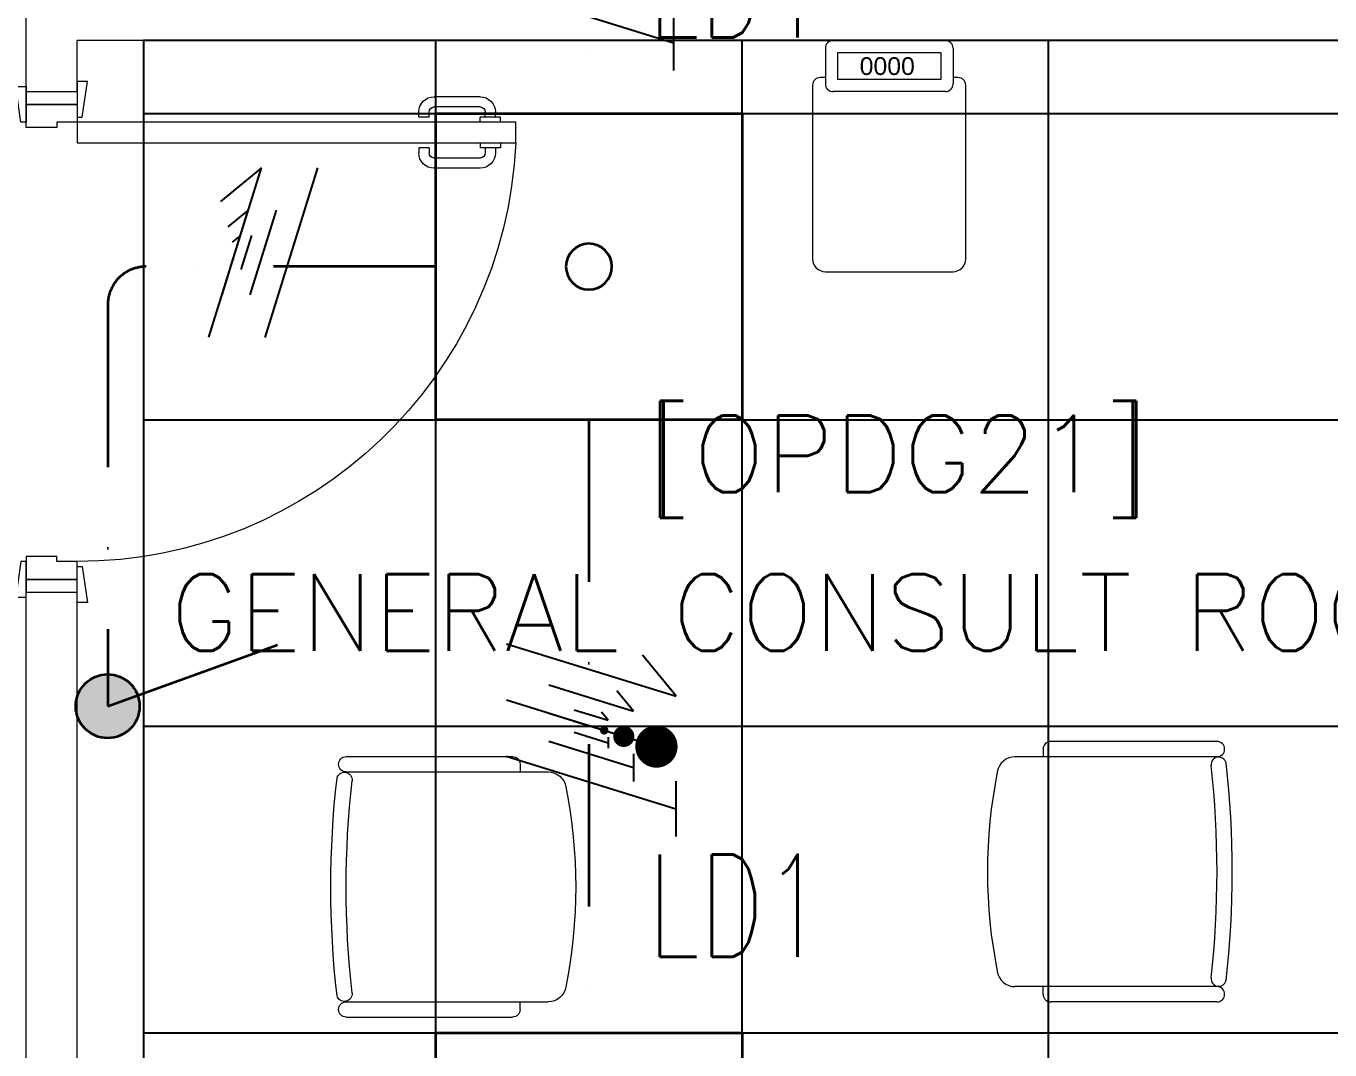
# Model space of a CAD drawing. Header units: inches. Extents: x -12418 to 57169, y -29325 to 19878.
# Drawn here: x 19598 to 22151, y -12034 to -10029 of the extents above; entities that cross this region are included whole.
import ezdxf
from ezdxf.enums import TextEntityAlignment as Align

# ---------------------------------------------------------------- set-up
doc = ezdxf.new("R2010")
doc.units = ezdxf.units.IN
doc.header["$LTSCALE"] = 25
doc.header["$MEASUREMENT"] = 0
doc.linetypes.add('DASHDOT', pattern=[25.4, 12.7, -6.35, 0, -6.35])
doc.layers.get('0').update_dxf_attribs({"color": 8})
for name, color, linetype, lineweight in [('00-Ground Floor$0$72_EGR_BASE_TEXT', 252, 'Continuous', 5), ('00-Ground Floor$0$LOADING', 253, 'Continuous', 5), ('00-Ground Floor$0$Walls', 251, 'Continuous', 5), ('00-Ground Floor$0$Wooden Joinery', 251, 'Continuous', 5), ('E-LITE-CIRC-NUMB', 6, 'Continuous', 25), ('E-LITE-CLNG', 150, 'Continuous', 35), ('E-LITE-CLNG-CNDT', 6, 'DASHDOT', 35), ('E-LITE-CTRL', 6, 'Continuous', 25), ('E-LITE-IDEN', 6, 'Continuous', 25), ('E-LITE-SWCH @ 100', 3, 'Continuous', 35), ('E-POWR-WIRE', 6, 'Continuous', 25), ('E-POWR-WIRE @ 100', 6, 'Continuous', 25), ('E-POWR-WIRE @ 20', 6, 'Continuous', 25), ('E-POWR-WIRE @ 50', 6, 'Continuous', 25)]:
    doc.layers.add(name, color=color, linetype=linetype, lineweight=lineweight)
doc.layers.add('00-Ground Floor$0$False Ceiling', color=251, linetype='Continuous')
doc.styles.add('00-Ground Floor$0$SIMPLEX', font='SIMPLEX.shx', dxfattribs={"height": 150})
doc.styles.add('00-Ground Floor$0$Standard', font='arial.ttf')
doc.styles.add('DC_Simplex', font='SIMPLEX.shx', dxfattribs={"width": 0.7})

# ---------------------------------------------------------------- blocks, each defined once
blk = doc.blocks.new('00-Ground Floor$0$A$C72370EFE')
at = {"layer": '00-Ground Floor$0$Wooden Joinery'}
for p, q in [((-0.01, -0.04), (-0.02, -0.04)), ((-0.01, -0.03), (-0.01, -0.07)), ((0, -0.03), (-0.01, -0.03)), ((0.04, -0.03), (0.05, -0.03)), ((0.05, -0.03), (0.05, -0.07)), ((0.05, -0.04), (0.06, -0.04)), ((-0.05, -0.07), (-0.05, -0.16)), ((-0.03, -0.07), (-0.03, -0.16)), ((-0.01, -0.06), (-0.02, -0.06)), ((0, -0.07), (-0.01, -0.07)), ((0.04, -0.07), (0.05, -0.07)), ((0.05, -0.06), (0.06, -0.06)), ((0.07, -0.07), (0.07, -0.16)), ((0.09, -0.07), (0.09, -0.16)), ((-0.01, -0.17), (-0.02, -0.17)), ((-0.01, -0.17), (-0.01, -0.19)), ((0.05, -0.17), (0.06, -0.17)), ((0.05, -0.17), (0.05, -0.19)), ((-0.01, -0.19), (-0.02, -0.19)), ((0.05, -0.19), (0.06, -0.19))]:
    blk.add_line(p, q, dxfattribs=at)
for centre, radius, start, end in [((-0.02, -0.07), 0.03, 90, 180), ((0.06, -0.07), 0.03, 0, 90), ((-0.02, -0.07), 0.01, 90, 180), ((0.06, -0.07), 0.01, 0, 90), ((-0.02, -0.16), 0.03, 180, 270), ((-0.02, -0.16), 0.01, 180, 270), ((0.06, -0.16), 0.01, 270, 0), ((0.06, -0.16), 0.03, 270, 0)]:
    blk.add_arc(centre, radius, start, end, dxfattribs=at)
blk = doc.blocks.new('00-Ground Floor$0$A$C5DAD61B4')
at = {"layer": '00-Ground Floor$0$Wooden Joinery'}
for points in [[(80, 959.1), (80, 969.1), (10, 979.1), (10, 959.1)], [(940, 959.1), (940, 969.1), (1010, 979.1), (1010, 959.1)], [(70, 859.1), (70, 849.1), (0, 839.1), (0, 859.1)], [(120, 859.1), (120, 0), (80, 0), (80, 859.1)], [(950, 859.1), (950, 849.1), (1020, 839.1), (1020, 859.1)]]:
    blk.add_lwpolyline(points, close=True, dxfattribs=at)
for points in [[(45, 859.1), (45, 959.1), (20, 959.1), (20, 859.1), (45, 859.1)], [(45, 859.1), (80, 859.1), (80, 899.1), (90, 899.1), (90, 959.1), (45, 959.1), (45, 859.1)], [(975, 859.1), (940, 859.1), (940, 899.1), (930, 899.1), (930, 959.1), (975, 959.1), (975, 859.1)], [(975, 859.1), (975, 959.1), (1000, 959.1), (1000, 859.1), (975, 859.1)]]:
    blk.add_lwpolyline(points, dxfattribs=at)
blk.add_arc((80, 859.1), 860, 272.666, 0, dxfattribs=at)
at = {"layer": '00-Ground Floor$0$Wooden Joinery', "xscale": 999.9999999998854, "yscale": 999.9999999998854, "zscale": 999.9999999998854, "rotation": 180}
blk.add_blockref('00-Ground Floor$0$A$C72370EFE', (120, 0), dxfattribs=at)
blk = doc.blocks.new('00-Ground Floor$0$GF21016-P')
at = {"layer": '00-Ground Floor$0$LOADING', "extrusion": (-1.24384e-09, -1.20261e-09, -1)}
for p, q in [((0.0128, 0.0179), (0.0128, 0.4136)), ((0.4628, 0.0179), (0.4628, 0.4136)), ((-0.0022, 0.3585), (0.0128, 0.3585)), ((0.4778, 0.3585), (0.4628, 0.3585)), ((-0.0172, 0.0179), (-0.0172, 0.3435)), ((0.4928, 0.0179), (0.4928, 0.3435)), ((0.4778, 0.0029), (0.4778, 0.0029))]:
    blk.add_line(p, q, dxfattribs=at)
for centre, radius, start, end in [((-0.2378, -0.5362), 1.0036, 78.7568, 101.2432), ((-0.0478, 0.4136), 0.035, 0, 80.6557), ((-0.4278, 0.4136), 0.035, 99.3443, 180), ((0.0022, 0.3435), 0.015, 0, 90), ((-0.4778, 0.3435), 0.015, 90, 180), ((-0.0284, 0.0145), 0.015, 284.3864, 95.5209), ((-0.2378, 1.8928), 1.8749, 263.6341, 276.3659), ((-0.4471, 0.0145), 0.015, 84.4791, 255.6136), ((0.0022, 0.0179), 0.015, 270, 0), ((0.0022, 0.0179), 0.015, 180, 270), ((-0.2378, 1.8734), 1.8855, 263.5119, 276.4881), ((-0.4778, 0.0179), 0.015, 270, 0), ((-0.4778, 0.0179), 0.015, 180, 270)]:
    blk.add_arc(centre, radius, start, end, dxfattribs=at)
blk = doc.blocks.new('00-Ground Floor$0$HF13461A-P')
at = {"layer": '00-Ground Floor$0$LOADING'}
for p, q in [((0.0229, 0.4353), (0.0229, 0.3653)), ((0.2579, 0.4503), (0.0379, 0.4503)), ((0.2729, 0.4353), (0.2729, 0.3653)), ((0.2493, 0.4266), (0.0466, 0.4266)), ((0.0466, 0.4266), (0.0466, 0.3739)), ((0.2493, 0.4266), (0.2493, 0.3739)), ((-0.0021, 0.3628), (-0.0021, 0.0228)), ((0.0229, 0.3778), (0.0129, 0.3778)), ((0.2493, 0.3739), (0.0466, 0.3739)), ((0.2829, 0.3778), (0.2729, 0.3778)), ((0.2979, 0.0228), (0.2979, 0.3628)), ((0.2579, 0.3503), (0.0379, 0.3503)), ((0.0229, -0.0022), (0.2729, -0.0022))]:
    blk.add_line(p, q, dxfattribs=at)
for centre, radius, start, end in [((0.0379, 0.4353), 0.015, 90, 180), ((0.2579, 0.4353), 0.015, 0, 90), ((0.0129, 0.3628), 0.015, 90, 180), ((0.0379, 0.3653), 0.015, 180, 270), ((0.2579, 0.3653), 0.015, 270, 0), ((0.2829, 0.3628), 0.015, 0, 90), ((0.0229, 0.0228), 0.025, 180, 270), ((0.2729, 0.0228), 0.025, 270, 0)]:
    blk.add_arc(centre, radius, start, end, dxfattribs=at)
at = {"layer": '00-Ground Floor$0$LOADING', "style": '00-Ground Floor$0$Standard'}
blk.add_text('0000', height=0.03477, dxfattribs=at).set_placement((0.0901, 0.3829))
blk = doc.blocks.new('00-Ground Floor$0$A$Ce9e1c4c3')
at = {"layer": '00-Ground Floor$0$False Ceiling', "color": 254}
for p, q in [((-76150.5, -10057.4, 0), (-80172.3, -10057.4, 0)), ((-80172.3, -10057.4, 0), (-80172.3, -13467.4, 0))]:
    blk.add_line(p, q, dxfattribs=at)
at = {"layer": '00-Ground Floor$0$False Ceiling', "color": 254, "linetype": 'Continuous'}
for p, q in [((-79600, -13467.4), (-79600, -10057.4)), ((-79000, -13467.4), (-79000, -10057.4)), ((-78400, -13467.4), (-78400, -10057.4)), ((-80172.3, -10200), (-76150.5, -10200)), ((-80172.3, -10800), (-76150.5, -10800)), ((-80172.3, -11400), (-76150.5, -11400)), ((-80172.3, -12000), (-76150.5, -12000))]:
    blk.add_line(p, q, dxfattribs=at)
blk = doc.blocks.new('00-Ground Floor')
at = {"layer": '00-Ground Floor$0$Walls'}
for p, q in [((19597.7, -10157.4, 0), (19597.7, -7537.4, 0)), ((19697.7, -10157.4, 0), (19697.7, -10057.4, 0)), ((23849.5, -10057.4, 0), (19697.7, -10057.4, 0)), ((19597.7, -10157.4, 0), (19697.7, -10157.4, 0)), ((19597.7, -12867.4, 0), (19597.7, -11137.4, 0)), ((19597.7, -11137.4, 0), (19697.7, -11137.4, 0)), ((19697.7, -12797.4, 0), (19697.7, -11137.4, 0))]:
    blk.add_line(p, q, dxfattribs=at)
at = {"layer": '00-Ground Floor$0$False Ceiling', "color": 254}
blk.add_blockref('00-Ground Floor$0$A$Ce9e1c4c3', (100000, 0), dxfattribs=at)
at = {"layer": '00-Ground Floor$0$LOADING', "lineweight": 0, "xscale": 1000, "yscale": 1000, "zscale": 1000}
blk.add_blockref('00-Ground Floor$0$HF13461A-P', (21140.1, -10507.7, 0), dxfattribs=at)
at = {"layer": '00-Ground Floor$0$LOADING', "extrusion": (-2.24019e-05, -2.67576e-11, 1), "xscale": -1000.000000000004, "yscale": 1000.000000000004, "zscale": -1000.000000000004, "rotation": 90.00002511235276}
blk.add_blockref('00-Ground Floor$0$GF21016-P', (21947.9, -11447, -0.5), dxfattribs=at)
at = {"layer": '00-Ground Floor$0$LOADING', "extrusion": (-1.86519e-05, -4.75185e-05, 1), "xscale": 1000.000000000001, "yscale": 1000.000000000001, "zscale": -1000.000000000001, "rotation": 269.9999749024568}
blk.add_blockref('00-Ground Floor$0$GF21016-P', (20206.7, -11476.7, 0.1), dxfattribs=at)
at = {"layer": '00-Ground Floor$0$Wooden Joinery', "xscale": -1, "rotation": 90}
blk.add_blockref('00-Ground Floor$0$A$C5DAD61B4', (20556.8, -10137.4, 0), dxfattribs=at)
at = {"layer": '00-Ground Floor$0$72_EGR_BASE_TEXT', "char_height": 150, "attachment_point": 2, "style": '00-Ground Floor$0$SIMPLEX'}
for s, insert in [('[OPDG21]', (21305.4, -10791.7, 0)), ('GENERAL CONSULT ROOM (5)', (21364.3, -11102.3))]:
    blk.add_mtext(s, dxfattribs=dict(at, insert=insert))
blk = doc.blocks.new('*U14')
blk.add_lwpolyline([(-300, 300), (-300, -300), (300, -300), (300, 300)], close=True)
blk.add_circle((0, 0), 45)
at = {"layer": 'E-LITE-CIRC-NUMB', "style": 'DC_Simplex', "width": 0.7, "flags": 8}
blk.add_attdef('CIRCUIT', text='', height=200, rotation=0, dxfattribs=at).set_placement((-473.9, 300), align=Align.RIGHT)
at = {"layer": 'E-LITE-CTRL', "style": 'DC_Simplex', "width": 0.7, "flags": 8}
blk.add_attdef('CONTROL', (1118.9, -935), '', height=200, rotation=360, dxfattribs=at)
at = {"layer": 'E-LITE-IDEN', "style": 'DC_Simplex', "width": 0.7, "flags": 8}
blk.add_attdef('TYPE', (-114.6, 448.6), '', height=200, rotation=360, dxfattribs=at)
blk = doc.blocks.new('*U34')
blk.add_hatch(color=256).paths.add_polyline_path([(-0.625, -0.625, -1), (-0.625, 0.625, -1)])
blk.add_line((-0.625, 0), (-3.947, -1.2))
blk.add_circle((-0.625, 0), 0.625)
at = {"layer": 'E-LITE-CTRL', "style": 'DC_Simplex', "width": 0.7, "flags": 8}
blk.add_attdef('CONTROL', (-26.627, -10.116), '', height=2, rotation=360, dxfattribs=at)
at = {"layer": 'E-LITE-IDEN', "style": 'DC_Simplex', "width": 0.7, "flags": 8}
blk.add_attdef('TYPE', text='', height=2, rotation=360, dxfattribs=at).set_placement((-31.991, -10.116), align=Align.RIGHT)
blk = doc.blocks.new('*U79')
for p, q in [((-0.515, -1.66), (0.515, 1.66)), ((0.515, 1.66), (-0.287, 1.001)), ((0.587, -1.663), (1.617, 1.658))]:
    blk.add_line(p, q)
blk = doc.blocks.new('*U580')
at = {"layer": 'E-POWR-WIRE @ 100', "xscale": 100, "yscale": 100, "zscale": 100}
blk.add_blockref('*U79', (20007.2, -10472.4), dxfattribs=at)
at = {"layer": 'E-POWR-WIRE @ 20', "xscale": 20, "yscale": 20, "zscale": 20}
blk.add_blockref('*U79', (20007.2, -10472.4), dxfattribs=at)
at = {"layer": 'E-POWR-WIRE @ 50', "xscale": 50, "yscale": 50, "zscale": 50}
blk.add_blockref('*U79', (20007.2, -10472.4), dxfattribs=at)
blk = doc.blocks.new('*U86')
for p, q in [((-1.658, 1.617), (1.663, 0.587)), ((-1.66, 0.515), (1.66, -0.515)), ((-1.663, -0.587), (1.658, -1.617)), ((1.659, -1.078), (1.657, -2.157))]:
    blk.add_line(p, q)
at = {"const_width": 0.414}
blk.add_lwpolyline([(1.278, -0.19, 1), (1.277, -0.604, 1)], format="xyb", close=True, dxfattribs=at)
blk = doc.blocks.new('*U717')
at = {"layer": 'E-POWR-WIRE @ 100', "xscale": 100, "yscale": 100, "zscale": 100}
blk.add_blockref('*U86', (20700, -9900), dxfattribs=at)
at = {"layer": 'E-POWR-WIRE @ 20', "xscale": 20, "yscale": 20, "zscale": 20}
blk.add_blockref('*U86', (20700, -9900), dxfattribs=at)
at = {"layer": 'E-POWR-WIRE @ 50', "xscale": 50, "yscale": 50, "zscale": 50}
blk.add_blockref('*U86', (20700, -9900), dxfattribs=at)
blk = doc.blocks.new('*U85')
for p, q in [((-1.658, 1.617), (1.663, 0.587)), ((1.663, 0.587), (1.004, 1.389)), ((-1.66, 0.515), (1.66, -0.515)), ((-1.663, -0.587), (1.658, -1.617)), ((1.659, -1.078), (1.657, -2.157))]:
    blk.add_line(p, q)
at = {"const_width": 0.414}
blk.add_lwpolyline([(1.278, -0.19, 1), (1.277, -0.604, 1)], format="xyb", close=True, dxfattribs=at)
blk = doc.blocks.new('*U761')
at = {"layer": 'E-POWR-WIRE @ 100', "xscale": 100, "yscale": 100, "zscale": 100}
blk.add_blockref('*U85', (20704.4, -11400), dxfattribs=at)
at = {"layer": 'E-POWR-WIRE @ 20', "xscale": 20, "yscale": 20, "zscale": 20}
blk.add_blockref('*U85', (20704.4, -11400), dxfattribs=at)
at = {"layer": 'E-POWR-WIRE @ 50', "xscale": 50, "yscale": 50, "zscale": 50}
blk.add_blockref('*U85', (20704.4, -11400), dxfattribs=at)

msp = doc.modelspace()

# ---------------------------------------------------------------- linework, layer by layer
at = {"layer": 'E-LITE-CLNG-CNDT'}
for points in [[(20700, -9600), (20700, -10200)], [(20700, -10800), (20700, -12000)]]:
    msp.add_lwpolyline(points, dxfattribs=at)
msp.add_lwpolyline([(20400, -10500), (19832.6, -10500, 0.414214), (19757.6, -10575), (19757.6, -11360.7)], format="xyb", dxfattribs=at)

# ---------------------------------------------------------------- block references
at = {"layer": 'E-LITE-CLNG'}
ref = msp.add_blockref('*U14', (20700, -10500), dxfattribs=dict(at, xscale=-1))
ref.add_attrib('TYPE', 'LD1', (20814.6, -10051.4), dxfattribs={"layer": 'E-LITE-IDEN', "height": 200, "rotation": 0, "style": 'DC_Simplex', "width": 0.7, "flags": 8})
ref = msp.add_blockref('*U14', (20700, -12300), dxfattribs=dict(at, xscale=-1))
ref.add_attrib('TYPE', 'LD1', (20814.6, -11851.4), dxfattribs={"layer": 'E-LITE-IDEN', "height": 200, "rotation": 0, "style": 'DC_Simplex', "width": 0.7, "flags": 8})
at = {"layer": 'E-LITE-CLNG-CNDT'}
msp.add_blockref('00-Ground Floor', (0, 0), dxfattribs=at)
at = {"layer": 'E-LITE-SWCH @ 100', "xscale": 100, "yscale": 100, "zscale": 100, "rotation": 180}
msp.add_blockref('*U34', (19695.1, -11360.7, 0), dxfattribs=at)
at = {"layer": 'E-POWR-WIRE'}
for name in ['*U717', '*U580', '*U761']:
    msp.add_blockref(name, (0, 0), dxfattribs=at)

doc.saveas('drawing.dxf')
